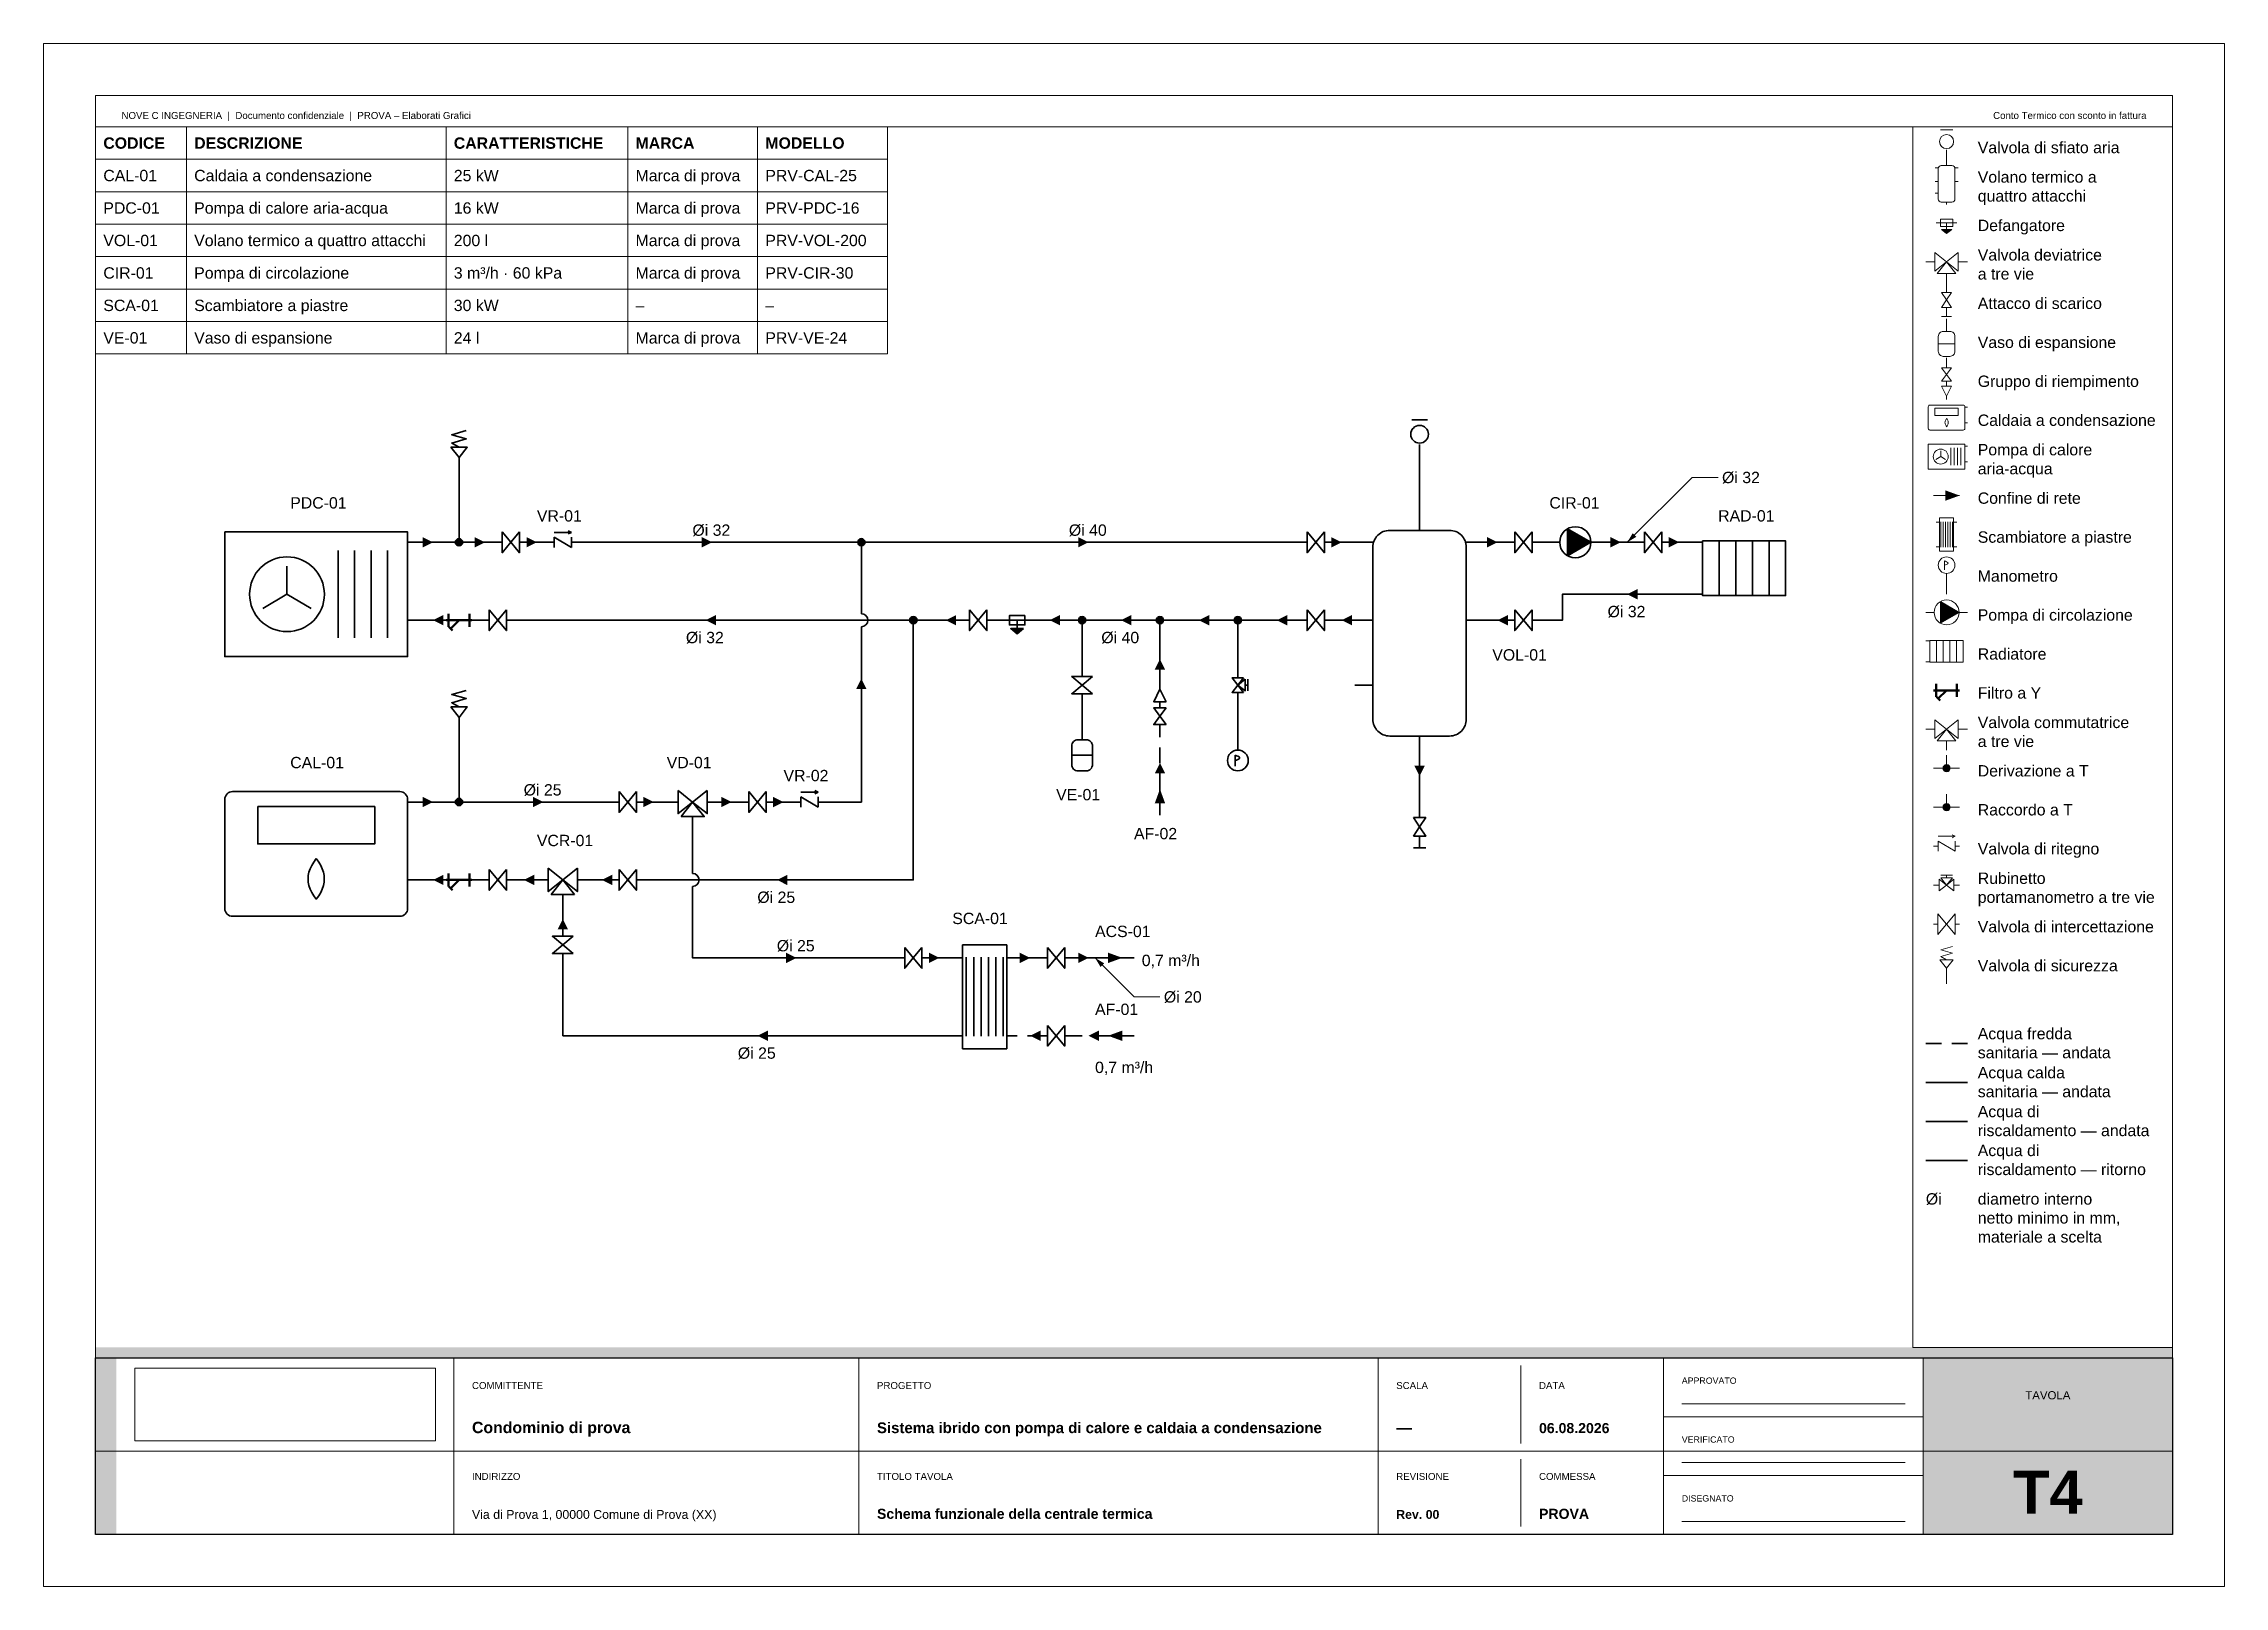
# Paper-space layout 'A3' of a CAD drawing. Header units: millimetres. Extents: x 0 to 420, y 0 to 297.
# The model-space entities are those that its viewports show. They can reach past a viewport. Long polylines and large blocks are cut down to what shows.
import ezdxf
from ezdxf.enums import TextEntityAlignment as Align

# ---------------------------------------------------------------- set-up
doc = ezdxf.new("R2010")
doc.units = ezdxf.units.MM
doc.linetypes.add('NOVEC_TRATTO_3_2', pattern=[5, 3, -2])
doc.layers.add('G-ANNO-NPLT', color=7, linetype='Continuous', lineweight=18, plot=False)
for name, color, linetype, lineweight in [('G-ANNO-TTLB', 7, 'Continuous', 18), ('M-ANNO-DIAM', 7, 'Continuous', 18), ('M-ANNO-IDEN', 7, 'Continuous', 18), ('M-ANNO-LEGN', 7, 'Continuous', 18), ('M-ANNO-SCHD', 7, 'Continuous', 18), ('M-DIAG-EQPM', 7, 'Continuous', 35)]:
    doc.layers.add(name, color=color, linetype=linetype, lineweight=lineweight)
for name, color, linetype, lineweight, true_color in [('M-HWTR-RETN', 142, 'Continuous', 35, 0x2471a3), ('M-HWTR-SPLY', 22, 'Continuous', 35, 0xc0392b), ('P-DOMW-CPIP', 161, 'NOVEC_TRATTO_3_2', 35, 0x5dade2), ('P-DOMW-HPIP', 30, 'Continuous', 35, 0xd68910)]:
    doc.layers.add(name, color=color, linetype=linetype, lineweight=lineweight, true_color=true_color)
doc.styles.add('NOVEC_ARIAL', font='arial.ttf')
doc.styles.add('NOVEC_ARIAL_GRASSETTO', font='arialbd.ttf')
picture_1 = doc.add_image_def('image1.jpg', size_in_pixel=(2961, 716))

# ---------------------------------------------------------------- blocks, each defined once
blk = doc.blocks.new('NoveC_FlowArrow')
h = blk.add_hatch(color=0)
h.dxf.hatch_style = 1
h.paths.add_polyline_path([(0, 0), (-2, 1), (-2, -1)])
blk = doc.blocks.new('NoveC_HeatPumpAirWater')
at = {"color": 0, "linetype": 'Continuous', "lineweight": -2}
for p, q in [((24.224, -6.6), (24.224, -23.4)), ((27.392, -6.6), (27.392, -23.4)), ((30.56, -6.6), (30.56, -23.4)), ((33.728, -6.6), (33.728, -23.4)), ((40, -5), (37.6, -5)), ((14.368, -15), (14.368, -9.6)), ((14.368, -15), (9.688, -17.736)), ((14.368, -15), (19.048, -17.736)), ((40, -20), (37.6, -20))]:
    blk.add_line(p, q, dxfattribs=at)
blk.add_lwpolyline([(2.4, -3), (37.6, -3), (37.6, -27), (2.4, -27)], close=True, dxfattribs=at)
blk.add_circle((14.368, -15), 7.2, dxfattribs=at)
blk = doc.blocks.new('NoveC_GasBoiler')
at = {"color": 0, "linetype": 'Continuous', "lineweight": -2}
for p, q in [((40, -5), (37.6, -5)), ((40, -20), (37.6, -20))]:
    blk.add_line(p, q, dxfattribs=at)
blk.add_lwpolyline([(3.9, -3), (36.1, -3, -0.414214), (37.6, -4.5), (37.6, -25.5, -0.414214), (36.1, -27), (3.9, -27, -0.414214), (2.4, -25.5), (2.4, -4.5, -0.414214)], format="xyb", close=True, dxfattribs=at)
for points in [[(8.74, -5.88), (31.26, -5.88), (31.26, -13.08), (8.74, -13.08)], [(20, -15.9), (20.48, -16.55), (20.87, -17.2), (21.17, -17.85), (21.39, -18.5), (21.52, -19.15), (21.56, -19.8), (21.52, -20.45), (21.39, -21.1), (21.17, -21.75), (20.87, -22.4), (20.48, -23.05), (20, -23.7), (19.52, -23.05), (19.13, -22.4), (18.83, -21.75), (18.61, -21.1), (18.48, -20.45), (18.44, -19.8), (18.48, -19.15), (18.61, -18.5), (18.83, -17.85), (19.13, -17.2), (19.52, -16.55)]]:
    blk.add_lwpolyline(points, close=True, dxfattribs=at)
blk = doc.blocks.new('NoveC_BufferFourPort')
at = {"color": 0, "linetype": 'Continuous', "lineweight": -2}
for p, q in [((12.5, 0), (12.5, -2.7)), ((0, -5), (3.5, -5)), ((25, -5), (21.5, -5)), ((0, -20), (3.5, -20)), ((25, -20), (21.5, -20)), ((0, -32.5), (3.5, -32.5)), ((12.5, -45), (12.5, -42.3))]:
    blk.add_line(p, q, dxfattribs=at)
blk.add_lwpolyline([(6.74, -2.7), (18.26, -2.7, -0.414214), (21.5, -5.94), (21.5, -39.06, -0.414214), (18.26, -42.3), (6.74, -42.3, -0.414214), (3.5, -39.06), (3.5, -5.94, -0.414214)], format="xyb", close=True, dxfattribs=at)
blk = doc.blocks.new('NoveC_AirVent')
at = {"color": 0, "linetype": 'Continuous', "lineweight": -2}
for p, q in [((1, -1.4), (4, -1.4)), ((2.5, -10), (2.5, -6.2))]:
    blk.add_line(p, q, dxfattribs=at)
blk.add_circle((2.5, -4.2), 1.7, dxfattribs=at)
blk = doc.blocks.new('NoveC_DrainConnection')
at = {"color": 0, "linetype": 'Continuous', "lineweight": -2}
for p, q in [((2.5, 0), (2.5, -3)), ((2.5, -6.6), (2.5, -8.8)), ((1.3, -8.8), (3.7, -8.8))]:
    blk.add_line(p, q, dxfattribs=at)
for points in [[(1.3, -3), (3.7, -3), (2.5, -4.8)], [(1.3, -6.6), (3.7, -6.6), (2.5, -4.8)]]:
    blk.add_lwpolyline(points, close=True, dxfattribs=at)
blk = doc.blocks.new('NoveC_Radiator')
at = {"color": 0, "linetype": 'Continuous', "lineweight": -2}
for p, q in [((0, -2.5), (2, -2.5)), ((5.2, -2.25), (5.2, -12.75)), ((8.4, -2.25), (8.4, -12.75)), ((11.6, -2.25), (11.6, -12.75)), ((14.8, -2.25), (14.8, -12.75)), ((0, -12.5), (2, -12.5))]:
    blk.add_line(p, q, dxfattribs=at)
blk.add_lwpolyline([(2, -2.25), (18, -2.25), (18, -12.75), (2, -12.75)], close=True, dxfattribs=at)
blk = doc.blocks.new('NoveC_PlateHeatExchanger')
at = {"color": 0, "linetype": 'Continuous', "lineweight": -2}
for p, q in [((0, -5), (2, -5)), ((2.7083, -4.9), (2.7083, -20.1)), ((4.125, -4.9), (4.125, -20.1)), ((5.5417, -4.9), (5.5417, -20.1)), ((6.9583, -4.9), (6.9583, -20.1)), ((8.375, -4.9), (8.375, -20.1)), ((9.7917, -4.9), (9.7917, -20.1)), ((12.5, -5), (10.5, -5)), ((0, -20), (2, -20)), ((12.5, -20), (10.5, -20))]:
    blk.add_line(p, q, dxfattribs=at)
blk.add_lwpolyline([(2, -2.5), (10.5, -2.5), (10.5, -22.5), (2, -22.5)], close=True, dxfattribs=at)
blk = doc.blocks.new('NoveC_NetworkBoundary')
at = {"color": 0, "linetype": 'Continuous', "lineweight": -2}
blk.add_line((0, -2.5), (5, -2.5), dxfattribs=at)
blk = doc.blocks.new('NoveC_TeeBranch')
at = {"linetype": 'Continuous', "lineweight": -2}
h = blk.add_hatch(color=0, dxfattribs=at)
h.dxf.hatch_style = 1
h.paths.add_polyline_path([(1.8, -2.5, 1), (3.2, -2.5, 1)])
at = {"color": 0, "linetype": 'Continuous', "lineweight": -2}
for p, q in [((2.5, 0), (2.5, -2.5)), ((0, -2.5), (5, -2.5))]:
    blk.add_line(p, q, dxfattribs=at)
blk.add_circle((2.5, -2.5), 0.7, dxfattribs=at)
blk = doc.blocks.new('NoveC_ValveSafety')
at = {"color": 0, "linetype": 'Continuous', "lineweight": -2}
blk.add_line((2.5, -10), (2.5, -6.2), dxfattribs=at)
blk.add_lwpolyline([(0.9, -4.2), (4.1, -4.2), (2.5, -6.2)], close=True, dxfattribs=at)
blk.add_lwpolyline([(2.5, -4.2), (1.1, -3.4), (3.9, -2.6), (1.1, -1.8), (3.9, -1)], dxfattribs=at)
blk = doc.blocks.new('NoveC_DivertingValve3way')
at = {"color": 0, "linetype": 'Continuous', "lineweight": -2}
for p, q in [((0, -5), (2.2, -5)), ((5, -7.8), (5, -10)), ((7.8, -5), (10, -5))]:
    blk.add_line(p, q, dxfattribs=at)
for points in [[(2.2, -2.76), (2.2, -7.24), (5, -5)], [(7.8, -2.76), (7.8, -7.24), (5, -5)], [(2.76, -7.8), (7.24, -7.8), (5, -5)]]:
    blk.add_lwpolyline(points, close=True, dxfattribs=at)
blk = doc.blocks.new('NoveC_TeeJunction')
at = {"linetype": 'Continuous', "lineweight": -2}
h = blk.add_hatch(color=0, dxfattribs=at)
h.dxf.hatch_style = 1
h.paths.add_polyline_path([(1.8, -2.5, 1), (3.2, -2.5, 1)])
at = {"color": 0, "linetype": 'Continuous', "lineweight": -2}
for p, q in [((2.5, 0), (2.5, -2.5)), ((0, -2.5), (5, -2.5))]:
    blk.add_line(p, q, dxfattribs=at)
blk.add_circle((2.5, -2.5), 0.7, dxfattribs=at)
blk = doc.blocks.new('NoveC_SwitchingValve3way')
at = {"color": 0, "linetype": 'Continuous', "lineweight": -2}
for p, q in [((0, -5), (2.2, -5)), ((5, -7.8), (5, -10)), ((7.8, -5), (10, -5))]:
    blk.add_line(p, q, dxfattribs=at)
for points in [[(2.2, -2.76), (2.2, -7.24), (5, -5)], [(7.8, -2.76), (7.8, -7.24), (5, -5)], [(2.76, -7.8), (7.24, -7.8), (5, -5)]]:
    blk.add_lwpolyline(points, close=True, dxfattribs=at)
blk = doc.blocks.new('NoveC_ExpansionConnection')
at = {"color": 0, "linetype": 'Continuous', "lineweight": -2}
for p, q in [((2.5, 0), (2.5, -3)), ((0.5, -6), (4.5, -6))]:
    blk.add_line(p, q, dxfattribs=at)
blk.add_lwpolyline([(1.7, -3), (3.3, -3, -0.414214), (4.5, -4.2), (4.5, -7.8, -0.414214), (3.3, -9), (1.7, -9, -0.414214), (0.5, -7.8), (0.5, -4.2, -0.414214)], format="xyb", close=True, dxfattribs=at)
blk = doc.blocks.new('NoveC_FillingUnit')
at = {"color": 0, "linetype": 'Continuous', "lineweight": -2}
for p, q in [((2.5, 0), (2.5, -2.4)), ((2.5, -5.6), (2.5, -6.8)), ((2.5, -9.2), (2.5, -10))]:
    blk.add_line(p, q, dxfattribs=at)
for points in [[(1.3, -2.4), (3.7, -2.4), (2.5, -4)], [(1.3, -5.6), (3.7, -5.6), (2.5, -4)], [(1.3, -6.8), (3.7, -6.8), (2.5, -9.2)]]:
    blk.add_lwpolyline(points, close=True, dxfattribs=at)
blk = doc.blocks.new('NoveC_PressureGauge')
at = {"color": 0, "linetype": 'Continuous', "lineweight": -2}
blk.add_line((2.5, -10), (2.5, -5), dxfattribs=at)
blk.add_circle((2.5, -3), 2, dxfattribs=at)
blk = doc.blocks.new('NoveC_PressureGauge_Lettera')
at = {"color": 0, "linetype": 'Continuous', "lineweight": -2}
blk.add_line((-0.5, 1), (-0.5, -1.1), dxfattribs=at)
blk.add_lwpolyline([(-0.5, 1), (-0.24, 0.92), (-0.03, 0.83), (0.14, 0.75), (0.26, 0.67), (0.33, 0.58), (0.35, 0.5), (0.33, 0.42), (0.26, 0.33), (0.14, 0.25), (-0.03, 0.17), (-0.24, 0.08), (-0.5, 0)], dxfattribs=at)
blk = doc.blocks.new('NoveC_ValveIsolation')
at = {"color": 0, "linetype": 'Continuous', "lineweight": -2}
for p, q in [((0, -2.5), (0.8333, -2.5)), ((4.1667, -2.5), (5, -2.5))]:
    blk.add_line(p, q, dxfattribs=at)
for points in [[(0.8333, -0.5), (0.8333, -4.5), (2.5, -2.5)], [(4.1667, -0.5), (4.1667, -4.5), (2.5, -2.5)]]:
    blk.add_lwpolyline(points, close=True, dxfattribs=at)
blk = doc.blocks.new('NoveC_ValveCheck')
at = {"color": 0, "linetype": 'Continuous', "lineweight": -2}
for p, q in [((0, -2.5), (0.85, -2.5)), ((0.85, -0.6), (4.15, -0.6)), ((0.85, -1.51), (0.85, -3.49)), ((0.85, -1.51), (4.15, -3.49)), ((4.15, -0.6), (3.55, -0.3)), ((4.15, -0.6), (3.55, -0.9)), ((4.15, -1.51), (4.15, -3.49)), ((4.15, -2.5), (5, -2.5))]:
    blk.add_line(p, q, dxfattribs=at)
blk = doc.blocks.new('NoveC_Strainer')
at = {"color": 0, "linetype": 'Continuous', "lineweight": -2}
for p, q in [((0, -2.5), (5, -2.5)), ((0.5, -1.25), (0.5, -3.75)), ((0.5464, -3.7464), (1.2536, -4.4536)), ((2.5, -2.5), (0.9, -4.1)), ((4.5, -1.25), (4.5, -3.75))]:
    blk.add_line(p, q, dxfattribs=at)
blk = doc.blocks.new('NoveC_DirtSeparator')
at = {"linetype": 'Continuous', "lineweight": -2}
h = blk.add_hatch(color=0, dxfattribs=at)
h.dxf.hatch_style = 1
h.paths.add_polyline_path([(1.25, -6.6), (3.75, -6.6), (2.5, -7.6)])
at = {"color": 0, "linetype": 'Continuous', "lineweight": -2}
for p, q in [((0, -5), (5, -5)), ((2.5, -5), (2.5, -7.6))]:
    blk.add_line(p, q, dxfattribs=at)
for points in [[(1, -4.1), (4, -4.1), (4, -5.9), (1, -5.9)], [(1.25, -6.6), (3.75, -6.6), (2.5, -7.6)]]:
    blk.add_lwpolyline(points, close=True, dxfattribs=at)
blk = doc.blocks.new('NoveC_PumpCirculator')
at = {"linetype": 'Continuous', "lineweight": -2}
h = blk.add_hatch(color=0, dxfattribs=at)
h.dxf.hatch_style = 1
h.paths.add_polyline_path([(3.5, -2.402), (3.5, -7.598), (8, -5)])
at = {"color": 0, "linetype": 'Continuous', "lineweight": -2}
for p, q in [((0, -5), (2, -5)), ((8, -5), (10, -5))]:
    blk.add_line(p, q, dxfattribs=at)
blk.add_lwpolyline([(3.5, -2.402), (3.5, -7.598), (8, -5)], close=True, dxfattribs=at)
blk.add_circle((5, -5), 3, dxfattribs=at)
blk = doc.blocks.new('NoveC_ValveGaugeCock3way')
at = {"color": 0, "linetype": 'Continuous', "lineweight": -2}
for p, q in [((0, -2.5), (1.1, -2.5)), ((1.38, -0.6), (3.62, -0.6)), ((2.5, -1.1), (2.5, -0.6)), ((3.9, -2.5), (5, -2.5))]:
    blk.add_line(p, q, dxfattribs=at)
for points in [[(1.1, -1.38), (1.1, -3.62), (2.5, -2.5)], [(1.38, -1.1), (3.62, -1.1), (2.5, -2.5)], [(3.9, -1.38), (3.9, -3.62), (2.5, -2.5)]]:
    blk.add_lwpolyline(points, close=True, dxfattribs=at)

msp = doc.modelspace()

# ---------------------------------------------------------------- linework, layer by layer
at = {"layer": 'M-ANNO-DIAM'}
for p, q in [((305, 201), (317.5, 213.5)), ((317.5, 213.5), (322.5, 213.5)), ((202.5, 121), (210, 113.5)), ((210, 113.5), (215, 113.5))]:
    msp.add_line(p, q, dxfattribs=at)
for points in [[(305, 201), (306.0607, 202.7678), (306.7678, 202.0607)], [(202.5, 121), (204.2678, 119.9393), (203.5607, 119.2322)]]:
    msp.add_solid(points, dxfattribs=at)
at = {"layer": 'M-ANNO-LEGN', "color": 161, "linetype": 'NOVEC_TRATTO_3_2', "lineweight": 35, "true_color": 0x5dade2}
msp.add_line((362.5, 104.5), (370.5, 104.5), dxfattribs=at)
at = {"layer": 'M-ANNO-LEGN', "color": 30, "linetype": 'Continuous', "lineweight": 35, "true_color": 0xd68910}
msp.add_line((362.5, 97), (370.5, 97), dxfattribs=at)
at = {"layer": 'M-ANNO-LEGN', "color": 22, "linetype": 'Continuous', "lineweight": 35, "true_color": 0xc0392b}
msp.add_line((362.5, 89.5), (370.5, 89.5), dxfattribs=at)
at = {"layer": 'M-ANNO-LEGN', "color": 142, "linetype": 'Continuous', "lineweight": 35, "true_color": 0x2471a3}
msp.add_line((362.5, 82), (370.5, 82), dxfattribs=at)
at = {"layer": 'M-ANNO-LEGN'}
msp.add_lwpolyline([(360, 281), (410, 281), (410, 46), (360, 46)], close=True, dxfattribs=at)
at = {"layer": 'M-ANNO-SCHD'}
for p, q in [((10, 281), (162.5, 281)), ((10, 281), (10, 237.25)), ((27.5, 281), (27.5, 237.25)), ((77.5, 281), (77.5, 237.25)), ((112.5, 281), (112.5, 237.25)), ((137.5, 281), (137.5, 237.25)), ((162.5, 281), (162.5, 237.25)), ((10, 274.75), (162.5, 274.75)), ((10, 268.5), (162.5, 268.5)), ((10, 262.25), (162.5, 262.25)), ((10, 256), (162.5, 256)), ((10, 249.75), (162.5, 249.75)), ((10, 243.5), (162.5, 243.5)), ((10, 237.25), (162.5, 237.25))]:
    msp.add_line(p, q, dxfattribs=at)
at = {"layer": 'M-HWTR-RETN', "flags": 128}
for points in [[(317.5, 191), (292.5, 191), (292.5, 186), (287.5, 186)], [(77.5, 186), (72.5, 186)], [(85, 186), (82.5, 186)], [(165, 186), (90, 186)], [(177.5, 186), (170, 186)], [(185, 186), (182.5, 186)], [(197.5, 186), (190, 186)], [(212.5, 186), (202.5, 186)], [(227.5, 186), (217.5, 186)], [(242.5, 186), (232.5, 186)], [(252.5, 186), (247.5, 186)], [(282.5, 186), (277.5, 186)], [(167.5, 183.5), (167.5, 136), (115, 136)], [(200, 183.5), (200, 176)], [(215, 173.5), (215, 183.5)], [(230, 183.5), (230, 176)], [(200, 171), (200, 166)], [(230, 171), (230, 166)], [(77.5, 136), (72.5, 136)], [(85, 136), (82.5, 136)], [(95, 136), (90, 136)], [(110, 136), (105, 136)], [(100, 126), (100, 131)], [(175, 106), (100, 106), (100, 121)]]:
    msp.add_lwpolyline(points, dxfattribs=at)
at = {"layer": 'M-HWTR-SPLY', "flags": 128}
for points in [[(265, 206), (265, 216)], [(80, 203.5), (80, 213.5)], [(72.5, 201), (77.5, 201)], [(82.5, 201), (87.5, 201)], [(92.5, 201), (97.5, 201)], [(102.5, 201), (155, 201)], [(157.5, 187.25), (157.5, 198.5)], [(160, 201), (242.5, 201)], [(247.5, 201), (252.5, 201)], [(277.5, 201), (282.5, 201)], [(287.5, 201), (290, 201)], [(300, 201), (307.5, 201)], [(312.5, 201), (317.5, 201)], [(150, 151), (157.5, 151), (157.5, 184.75)], [(80, 153.5), (80, 163.5)], [(265, 161), (265, 151)], [(72.5, 151), (77.5, 151)], [(82.5, 151), (110, 151)], [(115, 151), (120, 151)], [(130, 151), (135, 151)], [(140, 151), (145, 151)], [(125, 146), (125, 137.25)], [(125, 134.75), (125, 121), (165, 121)], [(170, 121), (175, 121)]]:
    msp.add_lwpolyline(points, dxfattribs=at)
at = {"layer": 'M-HWTR-SPLY', "linetype": 'Continuous'}
for centre in [(157.5, 186), (125, 136)]:
    msp.add_arc(centre, 1.25, 270, 90, dxfattribs=at)
at = {"layer": 'P-DOMW-CPIP', "flags": 128}
for points in [[(215, 153.5), (215, 163.5)], [(192.5, 106), (187.5, 106)], [(205, 106), (197.5, 106)]]:
    msp.add_lwpolyline(points, dxfattribs=at)
at = {"layer": 'P-DOMW-HPIP', "flags": 128}
for points in [[(187.5, 121), (192.5, 121)], [(197.5, 121), (205, 121)]]:
    msp.add_lwpolyline(points, dxfattribs=at)

# ---------------------------------------------------------------- block references
at = {"layer": 'M-ANNO-LEGN', "lineweight": 18}
for name, p, xscale, yscale in [('NoveC_AirVent', (364.5, 281.5), 0.8, 0.8), ('NoveC_BufferFourPort', (364.27778, 274), 0.17777777777777778, 0.17777777777777778), ('NoveC_DirtSeparator', (364.5, 266.5), 0.8, 0.8), ('NoveC_DivertingValve3way', (362.5, 259), 0.8, 0.8), ('NoveC_DrainConnection', (364.5, 251.5), 0.8, 0.8), ('NoveC_ExpansionConnection', (364.5, 244), 0.8, 0.8), ('NoveC_FillingUnit', (364.5, 236.5), 0.8, 0.8), ('NoveC_GasBoiler', (362.5, 228), 0.2, 0.2), ('NoveC_HeatPumpAirWater', (362.5, 220.5), 0.2, 0.2), ('NoveC_PlateHeatExchanger', (364.5, 206.5), 0.32, 0.32), ('NoveC_PressureGauge', (364.5, 199), 0.8, 0.8), ('NoveC_PressureGauge_Lettera', (366.5, 196.6), 0.8, 0.8), ('NoveC_PumpCirculator', (362.5, 191.5), 0.8, 0.8), ('NoveC_Radiator', (362.5, 183), 0.4, 0.4), ('NoveC_SwitchingValve3way', (362.5, 169), 0.8, 0.8), ('NoveC_ValveSafety', (364.5, 124), 0.8, 0.8)]:
    msp.add_blockref(name, p, dxfattribs=dict(at, xscale=xscale, yscale=yscale))
for name, p in [('NoveC_NetworkBoundary', (364, 212.5)), ('NoveC_TeeBranch', (364, 160)), ('NoveC_TeeJunction', (364, 152.5)), ('NoveC_ValveCheck', (364, 145)), ('NoveC_ValveGaugeCock3way', (364, 137.5)), ('NoveC_ValveIsolation', (364, 130))]:
    msp.add_blockref(name, p, dxfattribs=at)
at = {"layer": 'M-ANNO-LEGN', "lineweight": 50}
msp.add_blockref('NoveC_Strainer', (364, 175), dxfattribs=at)
at = {"layer": 'M-DIAG-EQPM'}
for name, p in [('NoveC_AirVent', (262.5, 226)), ('NoveC_ValveSafety', (77.5, 223.5)), ('NoveC_BufferFourPort', (252.5, 206)), ('NoveC_HeatPumpAirWater', (32.5, 206)), ('NoveC_TeeBranch', (77.5, 203.5)), ('NoveC_ValveIsolation', (87.5, 203.5)), ('NoveC_ValveCheck', (97.5, 203.5)), ('NoveC_ValveIsolation', (242.5, 203.5)), ('NoveC_ValveIsolation', (282.5, 203.5)), ('NoveC_PumpCirculator', (290, 206)), ('NoveC_ValveIsolation', (307.5, 203.5)), ('NoveC_Radiator', (317.5, 203.5)), ('NoveC_ValveIsolation', (85, 188.5)), ('NoveC_ValveIsolation', (177.5, 188.5)), ('NoveC_ValveIsolation', (242.5, 188.5)), ('NoveC_ValveIsolation', (282.5, 188.5)), ('NoveC_ValveSafety', (77.5, 173.5)), ('NoveC_ExpansionConnection', (197.5, 166)), ('NoveC_PressureGauge_Lettera', (230, 159)), ('NoveC_GasBoiler', (32.5, 156)), ('NoveC_TeeBranch', (77.5, 153.5)), ('NoveC_ValveIsolation', (110, 153.5)), ('NoveC_DivertingValve3way', (120, 156)), ('NoveC_ValveIsolation', (135, 153.5)), ('NoveC_ValveCheck', (145, 153.5)), ('NoveC_DrainConnection', (262.5, 151)), ('NoveC_ValveIsolation', (85, 138.5)), ('NoveC_ValveIsolation', (110, 138.5)), ('NoveC_ValveIsolation', (165, 123.5)), ('NoveC_PlateHeatExchanger', (175, 126)), ('NoveC_ValveIsolation', (192.5, 123.5)), ('NoveC_ValveIsolation', (192.5, 108.5))]:
    msp.add_blockref(name, p, dxfattribs=at)
for name, p, xscale in [('NoveC_FlowArrow', (369, 210), 1.375), ('NoveC_DirtSeparator', (190, 191), -1), ('NoveC_SwitchingValve3way', (105, 141), -1), ('NoveC_FlowArrow', (207.75, 121), 1.375), ('NoveC_NetworkBoundary', (210, 123.5), -1), ('NoveC_NetworkBoundary', (210, 108.5), -1)]:
    msp.add_blockref(name, p, dxfattribs=dict(at, xscale=xscale))
for name, p, rotation in [('NoveC_TeeJunction', (160, 198.5), 180), ('NoveC_TeeJunction', (170, 183.5), 180), ('NoveC_TeeBranch', (202.5, 183.5), 180), ('NoveC_TeeBranch', (217.5, 183.5), 180), ('NoveC_TeeBranch', (232.5, 183.5), 180), ('NoveC_ValveIsolation', (202.5, 176), 270), ('NoveC_FillingUnit', (217.5, 163.5), 180), ('NoveC_ValveGaugeCock3way', (232.5, 176), 270), ('NoveC_PressureGauge', (232.5, 156), 180), ('NoveC_ValveIsolation', (102.5, 126), 270)]:
    msp.add_blockref(name, p, dxfattribs=dict(at, rotation=rotation))
at = {"layer": 'M-DIAG-EQPM', "lineweight": 50}
for p in [(77.5, 188.5), (77.5, 138.5)]:
    msp.add_blockref('NoveC_Strainer', p, dxfattribs=at)
at = {"layer": 'M-DIAG-EQPM'}
for name, p, xscale, rotation in [('NoveC_FlowArrow', (215, 153.5), 1.375, 90), ('NoveC_NetworkBoundary', (217.5, 148.5), -1, 270), ('NoveC_FlowArrow', (205, 106), 1.375, 180)]:
    msp.add_blockref(name, p, dxfattribs=dict(at, xscale=xscale, rotation=rotation))
at = {"layer": 'M-HWTR-RETN'}
for p, rotation in [((305, 191), 180), ((75, 186), 180), ((127.5, 186), 180), ((173.75, 186), 180), ((193.75, 186), 180), ((207.5, 186), 180), ((222.5, 186), 180), ((237.5, 186), 180), ((250, 186), 180), ((280, 186), 180), ((215, 178.5), 90), ((75, 136), 180), ((92.5, 136), 180), ((107.5, 136), 180), ((141.25, 136), 180), ((100, 128.5), 90), ((137.5, 106), 180)]:
    msp.add_blockref('NoveC_FlowArrow', p, dxfattribs=dict(at, rotation=rotation))
at = {"layer": 'M-HWTR-SPLY'}
for p in [(75, 201), (85, 201), (95, 201), (128.75, 201), (201.25, 201), (250, 201), (280, 201), (303.75, 201), (315, 201), (75, 151), (96.25, 151), (117.5, 151), (132.5, 151), (142.5, 151), (145, 121), (172.5, 121)]:
    msp.add_blockref('NoveC_FlowArrow', p, dxfattribs=at)
for p, rotation in [((157.5, 174.75), 90), ((265, 156), 270)]:
    msp.add_blockref('NoveC_FlowArrow', p, dxfattribs=dict(at, rotation=rotation))
at = {"layer": 'P-DOMW-CPIP'}
for p, rotation in [((215, 158.5), 90), ((190, 106), 180), ((201.25, 106), 180)]:
    msp.add_blockref('NoveC_FlowArrow', p, dxfattribs=dict(at, rotation=rotation))
at = {"layer": 'P-DOMW-HPIP'}
for p in [(190, 121), (201.25, 121)]:
    msp.add_blockref('NoveC_FlowArrow', p, dxfattribs=at)

# ---------------------------------------------------------------- texts
at = {"layer": 'M-ANNO-DIAM', "style": 'NOVEC_ARIAL'}
for s, p in [('Øi 32', (323.25, 212.38875)), ('Øi 32', (124.95588, 202.25)), ('Øi 40', (197.45587, 202.25)), ('Øi 32', (301.20587, 186.575)), ('Øi 32', (123.70588, 181.575)), ('Øi 40', (203.70587, 181.575)), ('Øi 25', (92.45588, 152.25)), ('Øi 25', (137.45587, 131.575)), ('Øi 25', (141.20587, 122.25)), ('Øi 20', (215.75, 112.38875)), ('Øi 25', (133.70587, 101.575))]:
    msp.add_text(s, height=2.1844, dxfattribs=at).set_placement(p)
at = {"layer": 'M-ANNO-IDEN', "style": 'NOVEC_ARIAL'}
for s, p in [('PDC-01', (47.5, 207.5)), ('VR-01', (95, 205)), ('CIR-01', (290, 207.5)), ('RAD-01', (322.5, 205)), ('VOL-01', (279, 178.2375)), ('CAL-01', (47.5, 157.5)), ('VD-01', (120, 157.5)), ('VR-02', (142.5, 155)), ('VE-01', (195, 151.325)), ('VCR-01', (95, 142.5)), ('AF-02', (210, 143.825)), ('SCA-01', (175, 127.5)), ('ACS-01', (202.5, 125)), ('0,7 m³/h', (211.5, 119.4125)), ('AF-01', (202.5, 110)), ('0,7 m³/h', (202.5, 98.825))]:
    msp.add_text(s, height=2.1844, dxfattribs=at).set_placement(p)
at = {"layer": 'M-ANNO-LEGN', "style": 'NOVEC_ARIAL'}
for s, p in [('Valvola di sfiato aria', (372.5, 275.9125)), ('Volano termico a', (372.5, 270.2381)), ('quattro attacchi', (372.5, 266.5869)), ('Defangatore', (372.5, 260.9125)), ('Valvola deviatrice', (372.5, 255.2381)), ('a tre vie', (372.5, 251.5869)), ('Attacco di scarico', (372.5, 245.9125)), ('Vaso di espansione', (372.5, 238.4125)), ('Gruppo di riempimento', (372.5, 230.9125)), ('Caldaia a condensazione', (372.5, 223.4125)), ('Pompa di calore', (372.5, 217.7381)), ('aria-acqua', (372.5, 214.0869)), ('Confine di rete', (372.5, 208.4125)), ('Scambiatore a piastre', (372.5, 200.9125)), ('Manometro', (372.5, 193.4125)), ('Pompa di circolazione', (372.5, 185.9125)), ('Radiatore', (372.5, 178.4125)), ('Filtro a Y', (372.5, 170.9125)), ('Valvola commutatrice', (372.5, 165.2381)), ('a tre vie', (372.5, 161.5869)), ('Derivazione a T', (372.5, 155.9125)), ('Raccordo a T', (372.5, 148.4125)), ('Valvola di ritegno', (372.5, 140.9125)), ('Rubinetto', (372.5, 135.2381)), ('portamanometro a tre vie', (372.5, 131.5869)), ('Valvola di intercettazione', (372.5, 125.9125)), ('Valvola di sicurezza', (372.5, 118.4125)), ('Acqua fredda', (372.5, 105.3256)), ('sanitaria — andata', (372.5, 101.6744)), ('Acqua calda', (372.5, 97.8256)), ('Acqua di', (372.5, 90.3256)), ('sanitaria — andata', (372.5, 94.1744)), ('riscaldamento — andata', (372.5, 86.6744)), ('Acqua di', (372.5, 82.8256)), ('riscaldamento — ritorno', (372.5, 79.1744)), ('Øi', (362.5, 73.5)), ('diametro interno', (372.5, 73.5)), ('netto minimo in mm,', (372.5, 69.84875)), ('materiale a scelta', (372.5, 66.1975))]:
    msp.add_text(s, height=2.1844, dxfattribs=at).set_placement(p)
at = {"layer": 'M-ANNO-SCHD'}
for s, style, p in [('CODICE', 'NOVEC_ARIAL_GRASSETTO', (11.5, 276.76375)), ('DESCRIZIONE', 'NOVEC_ARIAL_GRASSETTO', (29, 276.76375)), ('CARATTERISTICHE', 'NOVEC_ARIAL_GRASSETTO', (79, 276.76375)), ('MARCA', 'NOVEC_ARIAL_GRASSETTO', (114, 276.76375)), ('MODELLO', 'NOVEC_ARIAL_GRASSETTO', (139, 276.76375)), ('CAL-01', 'NOVEC_ARIAL', (11.5, 270.51375)), ('Caldaia a condensazione', 'NOVEC_ARIAL', (29, 270.51375)), ('25 kW', 'NOVEC_ARIAL', (79, 270.51375)), ('Marca di prova', 'NOVEC_ARIAL', (114, 270.51375)), ('PRV-CAL-25', 'NOVEC_ARIAL', (139, 270.51375)), ('PDC-01', 'NOVEC_ARIAL', (11.5, 264.26375)), ('Pompa di calore aria-acqua', 'NOVEC_ARIAL', (29, 264.26375)), ('16 kW', 'NOVEC_ARIAL', (79, 264.26375)), ('Marca di prova', 'NOVEC_ARIAL', (114, 264.26375)), ('PRV-PDC-16', 'NOVEC_ARIAL', (139, 264.26375)), ('VOL-01', 'NOVEC_ARIAL', (11.5, 258.01375)), ('Volano termico a quattro attacchi', 'NOVEC_ARIAL', (29, 258.01375)), ('200 l', 'NOVEC_ARIAL', (79, 258.01375)), ('Marca di prova', 'NOVEC_ARIAL', (114, 258.01375)), ('PRV-VOL-200', 'NOVEC_ARIAL', (139, 258.01375)), ('CIR-01', 'NOVEC_ARIAL', (11.5, 251.76375)), ('Pompa di circolazione', 'NOVEC_ARIAL', (29, 251.76375)), ('3 m³/h · 60 kPa', 'NOVEC_ARIAL', (79, 251.76375)), ('Marca di prova', 'NOVEC_ARIAL', (114, 251.76375)), ('PRV-CIR-30', 'NOVEC_ARIAL', (139, 251.76375)), ('Scambiatore a piastre', 'NOVEC_ARIAL', (29, 245.51375)), ('30 kW', 'NOVEC_ARIAL', (79, 245.51375)), ('SCA-01', 'NOVEC_ARIAL', (11.5, 245.51375)), ('–', 'NOVEC_ARIAL', (114, 245.51375)), ('–', 'NOVEC_ARIAL', (139, 245.51375)), ('VE-01', 'NOVEC_ARIAL', (11.5, 239.26375)), ('Vaso di espansione', 'NOVEC_ARIAL', (29, 239.26375)), ('24 l', 'NOVEC_ARIAL', (79, 239.26375)), ('Marca di prova', 'NOVEC_ARIAL', (114, 239.26375)), ('PRV-VE-24', 'NOVEC_ARIAL', (139, 239.26375))]:
    msp.add_text(s, height=2.1844, dxfattribs=dict(at, style=style)).set_placement(p)

psp = doc.layouts.new('A3')

# ---------------------------------------------------------------- hatches: boundary and pattern name
at = {"layer": 'G-ANNO-TTLB', "true_color": 0x2abfbf}
h = psp.add_hatch(color=133, dxfattribs=at)
h.dxf.hatch_style = 1
h.paths.add_polyline_path([(10, 46), (410, 46), (410, 44), (10, 44)])
at = {"layer": 'G-ANNO-TTLB', "true_color": 0x1c2e4a}
h = psp.add_hatch(color=159, dxfattribs=at)
h.dxf.hatch_style = 1
h.paths.add_polyline_path([(10, 44), (14, 44), (14, 10), (10, 10)])
at = {"layer": 'G-ANNO-TTLB', "true_color": 0x2abfbf}
h = psp.add_hatch(color=133, dxfattribs=at)
h.dxf.hatch_style = 1
h.paths.add_polyline_path([(362, 46), (410, 46), (410, 44), (362, 44)])
at = {"layer": 'G-ANNO-TTLB', "true_color": 0x1c2e4a}
h = psp.add_hatch(color=159, dxfattribs=at)
h.dxf.hatch_style = 1
h.paths.add_polyline_path([(362, 44), (410, 44), (410, 10), (362, 10)])

# ---------------------------------------------------------------- linework, layer by layer
at = {"layer": 'G-ANNO-TTLB', "color": 254, "lineweight": 9, "true_color": 0xe0e0e0}
for p, q in [((14, 281), (406, 281)), ((79, 10), (79, 44)), ((284.5, 27.5), (284.5, 42.5)), ((315.5, 35.167), (358.5, 35.167)), ((312, 32.667), (362, 32.667)), ((284.5, 11.5), (284.5, 24.5)), ((312, 21.333), (362, 21.333)), ((315.5, 23.833), (358.5, 23.833)), ((315.5, 12.5), (358.5, 12.5))]:
    psp.add_line(p, q, dxfattribs=at)
at = {"layer": 'G-ANNO-TTLB', "color": 159, "lineweight": 15, "true_color": 0x1c2e4a}
for p, q in [((79, 10), (79, 44)), ((157, 10), (157, 44)), ((257, 10), (257, 44)), ((312, 10), (312, 44)), ((362, 10), (362, 44))]:
    psp.add_line(p, q, dxfattribs=at)
at = {"layer": 'G-ANNO-TTLB', "color": 254, "lineweight": 15, "true_color": 0xe0e0e0}
psp.add_line((10, 26), (410, 26), dxfattribs=at)
at = {"layer": 'G-ANNO-TTLB', "color": 159, "lineweight": 18, "true_color": 0x1c2e4a}
psp.add_lwpolyline([(10, 287), (410, 287), (410, 10), (10, 10)], close=True, dxfattribs=at)
at = {"layer": 'G-ANNO-TTLB', "color": 159, "lineweight": 30, "true_color": 0x1c2e4a}
psp.add_lwpolyline([(10, 44), (410, 44), (410, 10), (10, 10)], close=True, dxfattribs=at)

# ---------------------------------------------------------------- texts
at = {"layer": 'G-ANNO-TTLB', "color": 253, "true_color": 0x999999, "style": 'NOVEC_ARIAL'}
for s, height, p in [('NOVE C INGEGNERIA  |  Documento confidenziale  |  PROVA – Elaborati Grafici', 1.3349, (15, 282.5)), ('COMMITTENTE', 1.3349, (82.5, 38)), ('PROGETTO', 1.3349, (160.5, 38)), ('SCALA', 1.3349, (260.5, 38)), ('DATA', 1.3349, (288, 38)), ('APPROVATO', 1.2136, (315.5, 39)), ('VERIFICATO', 1.2136, (315.5, 27.667)), ('INDIRIZZO', 1.3349, (82.5, 20.5)), ('TITOLO TAVOLA', 1.3349, (160.5, 20.5)), ('REVISIONE', 1.3349, (260.5, 20.5)), ('COMMESSA', 1.3349, (288, 20.5)), ('DISEGNATO', 1.2136, (315.5, 16.333))]:
    psp.add_text(s, height=height, dxfattribs=at).set_placement(p)
psp.add_text('Conto Termico con sconto in fattura', height=1.3349, dxfattribs=at).set_placement((405, 282.5), align=Align.RIGHT)
at = {"layer": 'G-ANNO-TTLB', "color": 255, "true_color": 0xffffff, "transparency": 33554559, "style": 'NOVEC_ARIAL'}
psp.add_text('TAVOLA', height=1.5777, dxfattribs=at).set_placement((386, 36), align=Align.CENTER)
at = {"layer": 'G-ANNO-TTLB', "color": 59, "true_color": 0x2d2d2d}
for s, height, style, p in [('Condominio di prova', 2.1844, 'NOVEC_ARIAL_GRASSETTO', (82.5, 29.5)), ('Sistema ibrido con pompa di calore e caldaia a condensazione', 2.063, 'NOVEC_ARIAL_GRASSETTO', (160.5, 29.5)), ('—', 2.184, 'NOVEC_ARIAL_GRASSETTO', (260.5, 29.5)), ('06.08.2026', 1.9417, 'NOVEC_ARIAL_GRASSETTO', (288, 29.5)), ('Via di Prova 1, 00000 Comune di Prova (XX)', 1.6989, 'NOVEC_ARIAL', (82.5, 13)), ('Schema funzionale della centrale termica', 1.9417, 'NOVEC_ARIAL_GRASSETTO', (160.5, 13)), ('Rev. 00', 1.6989, 'NOVEC_ARIAL_GRASSETTO', (260.5, 13)), ('PROVA', 1.9417, 'NOVEC_ARIAL_GRASSETTO', (288, 13))]:
    psp.add_text(s, height=height, dxfattribs=dict(at, style=style)).set_placement(p)
at = {"layer": 'G-ANNO-TTLB', "color": 255, "true_color": 0xffffff, "style": 'NOVEC_ARIAL_GRASSETTO'}
psp.add_text('T4', height=8.2521, dxfattribs=at).set_placement((386, 14), align=Align.CENTER)

# ---------------------------------------------------------------- pictures from other files: only their frames are drawn
at = {"layer": 'G-ANNO-TTLB'}
image = psp.add_image(picture_1, insert=(17.552, 28), size_in_units=(57.896, 14), dxfattribs=at)

# ---------------------------------------------------------------- viewports
at = {"layer": 'G-ANNO-NPLT'}
psp.add_viewport(center=(210, 148.5), size=(420, 297), view_center_point=(210, 148.5), view_height=297, dxfattribs=at)

doc.saveas('drawing.dxf')
